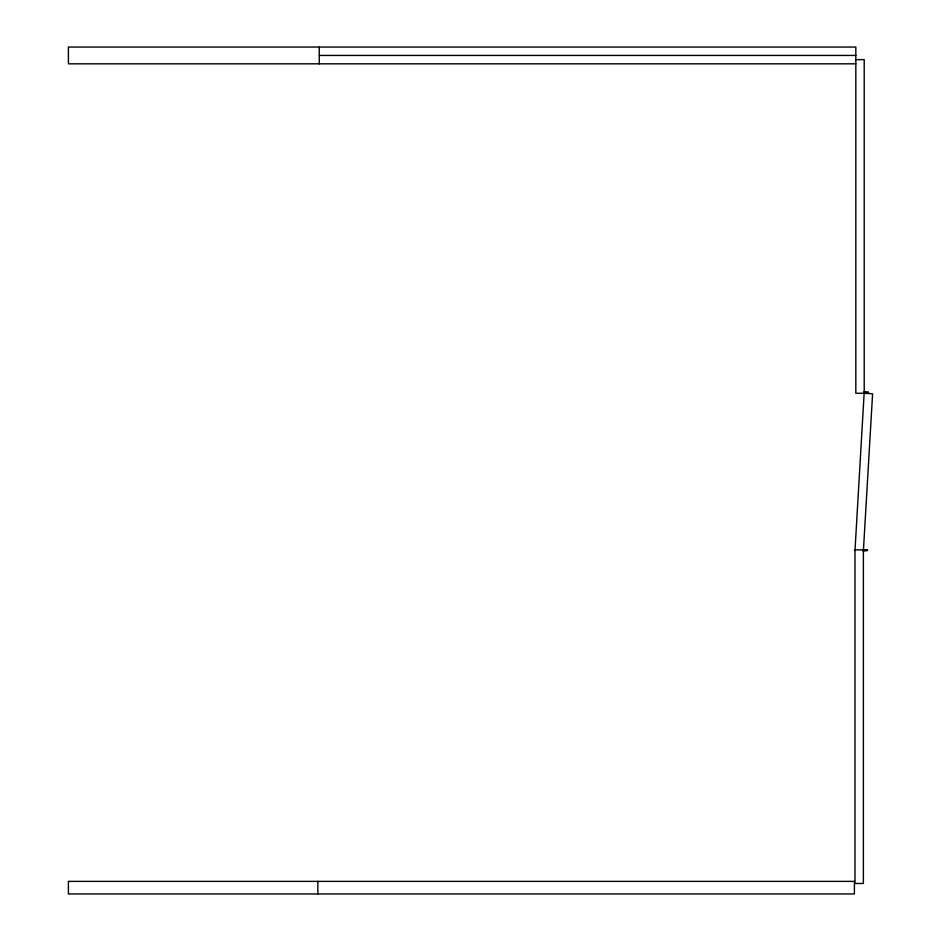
<?xml version="1.0" encoding="UTF-8"?>
<svg xmlns="http://www.w3.org/2000/svg" width="941" height="941" viewBox="0 0 941 941"><rect width="100%" height="100%" fill="white"/><g stroke="black" fill="none" stroke-linecap="round" stroke-linejoin="round"><path stroke-width="1.41" d="M864.214 391.95L868.402 393.22L868.402 391.974L864.214 391.95L854.993 550.485M319.27 55.437L855.828 55.437M855.828 59.624L864.214 59.624L864.214 393.267L872.601 393.761L863.379 551.144L863.379 549.909L854.993 549.826L854.993 883.481L863.379 883.481L863.379 549.826L867.578 549.932M855.828 63.823L68.399 63.823L68.399 47.05L855.828 47.05L855.828 393.267L864.214 393.267M319.27 47.05L319.27 63.823M317.846 881.376L317.846 893.95M863.379 549.909L863.379 550.979L867.567 550.509L863.379 549.909M854.404 881.376L68.399 881.376L68.399 893.95L854.404 893.95L854.404 881.376"/></g></svg>
